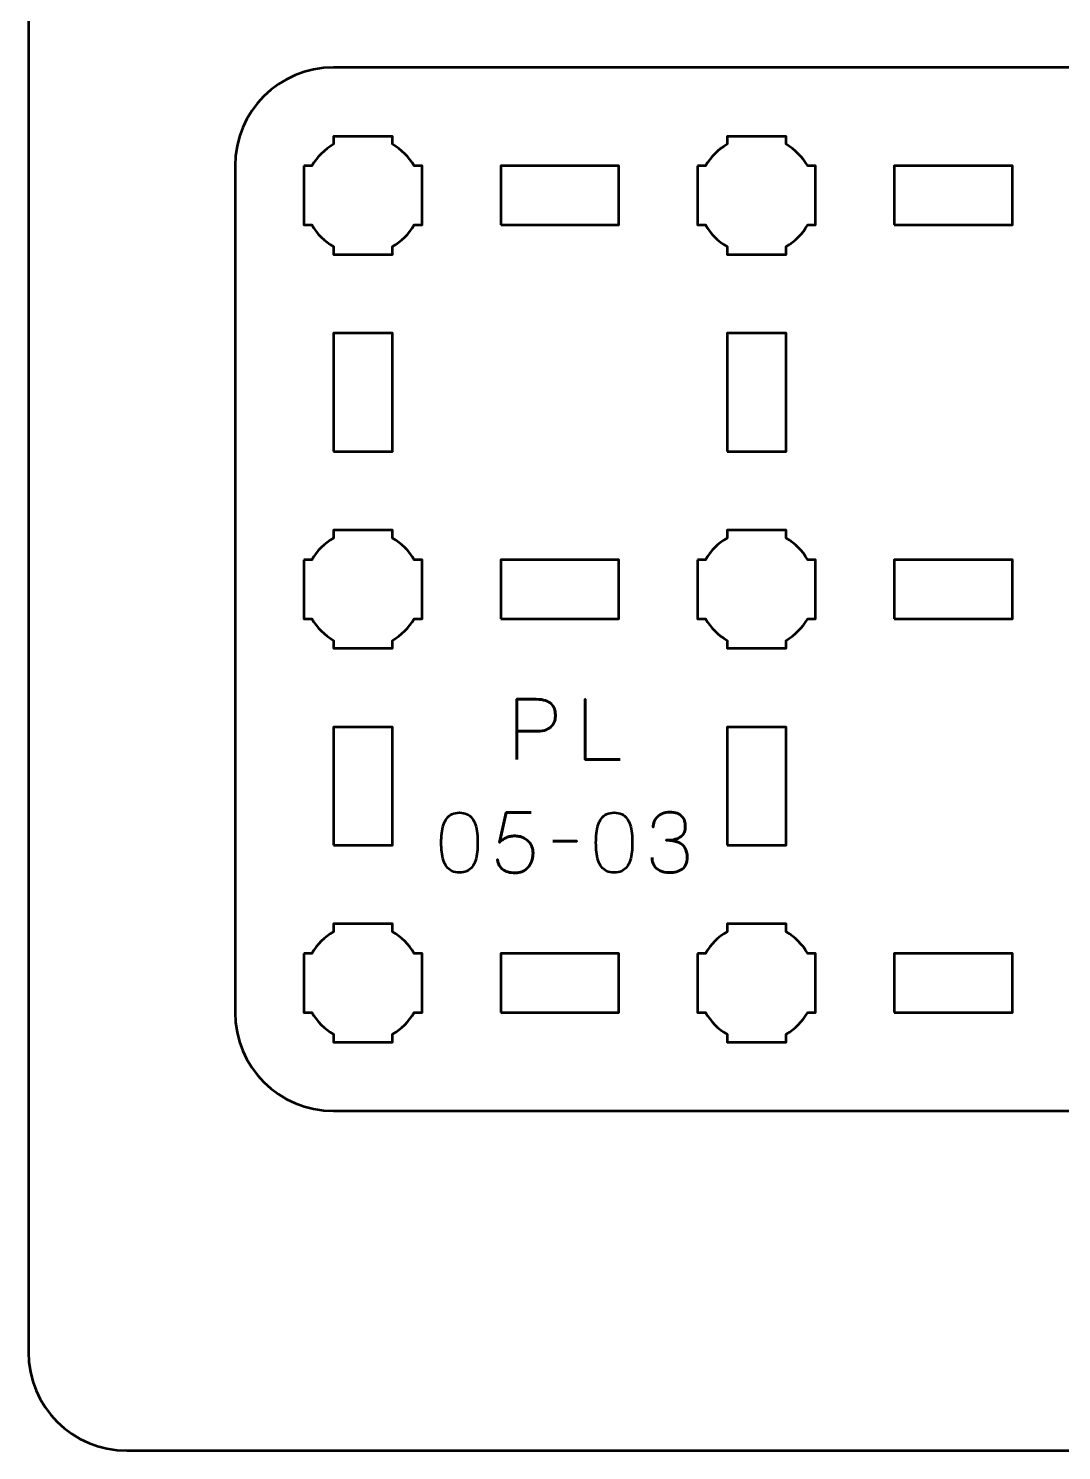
# Model space of a CAD drawing. Header units: centimetres. Extents: x -21 to 0, y -29.7 to 0.
# Drawn here: x -21 to -15.75, y -29.7 to -22.48 of the extents above; entities that cross this region are included whole.
import ezdxf

# ---------------------------------------------------------------- set-up
doc = ezdxf.new("R2010")
doc.units = ezdxf.units.CM
doc.header["$MEASUREMENT"] = 0
doc.layers.add('Layer 1', color=7, linetype='Continuous')

msp = doc.modelspace()

# ---------------------------------------------------------------- linework, layer by layer
at = {"layer": 'Layer 1', "lineweight": 53}
for points in [[(-18.6, -23.475), (-18, -23.475), (-18, -23.175), (-18.6, -23.175), (-18.6, -23.475)], [(-16.6, -23.475), (-16, -23.475), (-16, -23.175), (-16.6, -23.175), (-16.6, -23.475)], [(-19.45, -24.625), (-19.15, -24.625), (-19.15, -24.025), (-19.45, -24.025), (-19.45, -24.625)], [(-17.45, -24.625), (-17.15, -24.625), (-17.15, -24.025), (-17.45, -24.025), (-17.45, -24.625)], [(-18.6, -25.475), (-18, -25.475), (-18, -25.175), (-18.6, -25.175), (-18.6, -25.475)], [(-16.6, -25.475), (-16, -25.475), (-16, -25.175), (-16.6, -25.175), (-16.6, -25.475)], [(-19.45, -26.625), (-19.15, -26.625), (-19.15, -26.025), (-19.45, -26.025), (-19.45, -26.625)], [(-17.45, -26.625), (-17.15, -26.625), (-17.15, -26.025), (-17.45, -26.025), (-17.45, -26.625)], [(-18.6, -27.475), (-18, -27.475), (-18, -27.175), (-18.6, -27.175), (-18.6, -27.475)], [(-16.6, -27.475), (-16, -27.475), (-16, -27.175), (-16.6, -27.175), (-16.6, -27.475)]]:
    msp.add_lwpolyline(points, close=True, dxfattribs=at)
at = {"layer": 'Layer 1', "color": 1, "lineweight": 53}
msp.add_open_spline([(-21.00003, -29.19995), (-21.00003, -29.19995), (-21.00003, -3.49992), (-21.00003, -3.49992), (-21.00003, -3.49992), (-21.00003, -3.41709), (-20.93286, -3.34992), (-20.85003, -3.34992), (-20.85003, -3.34992), (-20.7672, -3.34992), (-20.70003, -3.28275), (-20.70003, -3.19992), (-20.70003, -3.19992), (-20.70003, -3.11709), (-20.7672, -3.04992), (-20.85003, -3.04992), (-20.85003, -3.04992), (-20.93286, -3.04992), (-21.00003, -2.98275), (-21.00003, -2.89992), (-21.00003, -2.89992), (-21.00003, -2.81709), (-20.93286, -2.74992), (-20.85003, -2.74992), (-20.85003, -2.74992), (-20.7672, -2.74992), (-20.70003, -2.68275), (-20.70003, -2.59992), (-20.70003, -2.59992), (-20.70003, -2.51709), (-20.7672, -2.44992), (-20.85003, -2.44992), (-20.85003, -2.44992), (-20.93286, -2.44992), (-21.00003, -2.38275), (-21.00003, -2.29992), (-21.00003, -2.29992), (-21.00003, -2.21709), (-20.93286, -2.14992), (-20.85003, -2.14992), (-20.85003, -2.14992), (-20.7672, -2.14992), (-20.70003, -2.08275), (-20.70003, -1.99992), (-20.70003, -1.99992), (-20.70003, -1.91709), (-20.7672, -1.84992), (-20.85003, -1.84992), (-20.85003, -1.84992), (-20.93286, -1.84992), (-21.00003, -1.78275), (-21.00003, -1.69992), (-21.00003, -1.69992), (-21.00003, -1.61709), (-20.93286, -1.54992), (-20.85003, -1.54992), (-20.85003, -1.54992), (-20.7672, -1.54992), (-20.70003, -1.48275), (-20.70003, -1.39992), (-20.70003, -1.39992), (-20.70003, -1.31709), (-20.7672, -1.24992), (-20.85003, -1.24992), (-20.85003, -1.24992), (-20.93286, -1.24992), (-21.00003, -1.18275), (-21.00003, -1.09992), (-21.00003, -1.09992), (-21.00003, -1.09992), (-21.00003, -0.49992), (-21.00003, -0.49992), (-21.00003, -0.49992), (-21.00003, -0.22295), (-20.77694, 0.00004), (-20.49994, 0.00004), (-20.49994, 0.00004), (-20.49994, 0.00004), (-0.50008, 0.00004), (-0.50008, 0.00004), (-0.50008, 0.00004), (-0.22294, 0.00004), (0.00002, -0.22295), (0.00002, -0.49992), (0.00002, -0.49992), (0.00002, -0.49992), (0.00002, -29.19995), (0.00002, -29.19995), (0.00002, -29.19995), (0.00002, -29.47695), (-0.22294, -29.70004), (-0.50008, -29.70004), (-0.50008, -29.70004), (-0.50008, -29.70004), (-20.49994, -29.70004), (-20.49994, -29.70004), (-20.49994, -29.70004), (-20.77694, -29.70004), (-21.00003, -29.47695), (-21.00003, -29.19995)], degree=3, knots=[0, 0, 0, 0, 0.04, 0.04, 0.04, 0.04, 0.08, 0.08, 0.08, 0.08, 0.12, 0.12, 0.12, 0.12, 0.16, 0.16, 0.16, 0.16, 0.2, 0.2, 0.2, 0.2, 0.24, 0.24, 0.24, 0.24, 0.28, 0.28, 0.28, 0.28, 0.32, 0.32, 0.32, 0.32, 0.36, 0.36, 0.36, 0.36, 0.4, 0.4, 0.4, 0.4, 0.44, 0.44, 0.44, 0.44, 0.48, 0.48, 0.48, 0.48, 0.52, 0.52, 0.52, 0.52, 0.56, 0.56, 0.56, 0.56, 0.6, 0.6, 0.6, 0.6, 0.64, 0.64, 0.64, 0.64, 0.68, 0.68, 0.68, 0.68, 0.72, 0.72, 0.72, 0.72, 0.76, 0.76, 0.76, 0.76, 0.8, 0.8, 0.8, 0.8, 0.84, 0.84, 0.84, 0.84, 0.88, 0.88, 0.88, 0.88, 0.92, 0.92, 0.92, 0.92, 0.96, 0.96, 0.96, 0.96, 1, 1, 1, 1], dxfattribs=at)
at = {"layer": 'Layer 1', "color": 3, "lineweight": 53}
msp.add_open_spline([(-19.95, -27.475), (-19.95, -27.475), (-19.95, -23.175), (-19.95, -23.175), (-19.95, -23.175), (-19.95, -22.89891), (-19.72609, -22.675), (-19.45, -22.675), (-19.45, -22.675), (-19.45, -22.675), (-11.15, -22.675), (-11.15, -22.675), (-11.15, -22.675), (-10.87391, -22.675), (-10.65, -22.89891), (-10.65, -23.175), (-10.65, -23.175), (-10.65, -23.175), (-10.65, -27.475), (-10.65, -27.475), (-10.65, -27.475), (-10.65, -27.75109), (-10.87391, -27.975), (-11.15, -27.975), (-11.15, -27.975), (-11.15, -27.975), (-19.45, -27.975), (-19.45, -27.975), (-19.45, -27.975), (-19.72609, -27.975), (-19.95, -27.75109), (-19.95, -27.475)], degree=3, knots=[0, 0, 0, 0, 0.125, 0.125, 0.125, 0.125, 0.25, 0.25, 0.25, 0.25, 0.375, 0.375, 0.375, 0.375, 0.5, 0.5, 0.5, 0.5, 0.625, 0.625, 0.625, 0.625, 0.75, 0.75, 0.75, 0.75, 0.875, 0.875, 0.875, 0.875, 1, 1, 1, 1], dxfattribs=at)
at = {"layer": 'Layer 1', "lineweight": 53}
for points in [[(-19.6, -23.175), (-19.6, -23.175), (-19.55985, -23.175), (-19.55985, -23.175), (-19.55985, -23.175), (-19.5335, -23.12947), (-19.49553, -23.0915), (-19.45, -23.06515), (-19.45, -23.06515), (-19.45, -23.06515), (-19.45, -23.025), (-19.45, -23.025), (-19.45, -23.025), (-19.45, -23.025), (-19.3, -23.025), (-19.3, -23.025), (-19.3, -23.025), (-19.3, -23.025), (-19.15, -23.025), (-19.15, -23.025), (-19.15, -23.025), (-19.15, -23.025), (-19.15, -23.06515), (-19.15, -23.06515), (-19.15, -23.06515), (-19.10447, -23.0915), (-19.0665, -23.12947), (-19.04015, -23.175), (-19.04015, -23.175), (-19.04015, -23.175), (-19, -23.175), (-19, -23.175), (-19, -23.175), (-19, -23.175), (-19, -23.325), (-19, -23.325), (-19, -23.325), (-19, -23.325), (-19, -23.475), (-19, -23.475), (-19, -23.475), (-19, -23.475), (-19.04015, -23.475), (-19.04015, -23.475), (-19.04015, -23.475), (-19.0665, -23.52053), (-19.10447, -23.5585), (-19.15, -23.58485), (-19.15, -23.58485), (-19.15, -23.58485), (-19.15, -23.625), (-19.15, -23.625), (-19.15, -23.625), (-19.15, -23.625), (-19.3, -23.625), (-19.3, -23.625), (-19.3, -23.625), (-19.3, -23.625), (-19.45, -23.625), (-19.45, -23.625), (-19.45, -23.625), (-19.45, -23.625), (-19.45, -23.58485), (-19.45, -23.58485), (-19.45, -23.58485), (-19.49553, -23.5585), (-19.5335, -23.52053), (-19.55985, -23.475), (-19.55985, -23.475), (-19.55985, -23.475), (-19.6, -23.475), (-19.6, -23.475), (-19.6, -23.475), (-19.6, -23.475), (-19.6, -23.325), (-19.6, -23.325), (-19.6, -23.325), (-19.6, -23.325), (-19.6, -23.175), (-19.6, -23.175)], [(-17.6, -23.175), (-17.6, -23.175), (-17.55985, -23.175), (-17.55985, -23.175), (-17.55985, -23.175), (-17.5335, -23.12947), (-17.49553, -23.0915), (-17.45, -23.06515), (-17.45, -23.06515), (-17.45, -23.06515), (-17.45, -23.025), (-17.45, -23.025), (-17.45, -23.025), (-17.45, -23.025), (-17.3, -23.025), (-17.3, -23.025), (-17.3, -23.025), (-17.3, -23.025), (-17.15, -23.025), (-17.15, -23.025), (-17.15, -23.025), (-17.15, -23.025), (-17.15, -23.06515), (-17.15, -23.06515), (-17.15, -23.06515), (-17.10447, -23.0915), (-17.0665, -23.12947), (-17.04015, -23.175), (-17.04015, -23.175), (-17.04015, -23.175), (-17, -23.175), (-17, -23.175), (-17, -23.175), (-17, -23.175), (-17, -23.325), (-17, -23.325), (-17, -23.325), (-17, -23.325), (-17, -23.475), (-17, -23.475), (-17, -23.475), (-17, -23.475), (-17.04015, -23.475), (-17.04015, -23.475), (-17.04015, -23.475), (-17.0665, -23.52053), (-17.10447, -23.5585), (-17.15, -23.58485), (-17.15, -23.58485), (-17.15, -23.58485), (-17.15, -23.625), (-17.15, -23.625), (-17.15, -23.625), (-17.15, -23.625), (-17.3, -23.625), (-17.3, -23.625), (-17.3, -23.625), (-17.3, -23.625), (-17.45, -23.625), (-17.45, -23.625), (-17.45, -23.625), (-17.45, -23.625), (-17.45, -23.58485), (-17.45, -23.58485), (-17.45, -23.58485), (-17.49553, -23.5585), (-17.5335, -23.52053), (-17.55985, -23.475), (-17.55985, -23.475), (-17.55985, -23.475), (-17.6, -23.475), (-17.6, -23.475), (-17.6, -23.475), (-17.6, -23.475), (-17.6, -23.325), (-17.6, -23.325), (-17.6, -23.325), (-17.6, -23.325), (-17.6, -23.175), (-17.6, -23.175)], [(-19.6, -25.175), (-19.6, -25.175), (-19.55985, -25.175), (-19.55985, -25.175), (-19.55985, -25.175), (-19.5335, -25.12947), (-19.49553, -25.0915), (-19.45, -25.06515), (-19.45, -25.06515), (-19.45, -25.06515), (-19.45, -25.025), (-19.45, -25.025), (-19.45, -25.025), (-19.45, -25.025), (-19.3, -25.025), (-19.3, -25.025), (-19.3, -25.025), (-19.3, -25.025), (-19.15, -25.025), (-19.15, -25.025), (-19.15, -25.025), (-19.15, -25.025), (-19.15, -25.06515), (-19.15, -25.06515), (-19.15, -25.06515), (-19.10447, -25.0915), (-19.0665, -25.12947), (-19.04015, -25.175), (-19.04015, -25.175), (-19.04015, -25.175), (-19, -25.175), (-19, -25.175), (-19, -25.175), (-19, -25.175), (-19, -25.325), (-19, -25.325), (-19, -25.325), (-19, -25.325), (-19, -25.475), (-19, -25.475), (-19, -25.475), (-19, -25.475), (-19.04015, -25.475), (-19.04015, -25.475), (-19.04015, -25.475), (-19.0665, -25.52053), (-19.10447, -25.5585), (-19.15, -25.58485), (-19.15, -25.58485), (-19.15, -25.58485), (-19.15, -25.625), (-19.15, -25.625), (-19.15, -25.625), (-19.15, -25.625), (-19.3, -25.625), (-19.3, -25.625), (-19.3, -25.625), (-19.3, -25.625), (-19.45, -25.625), (-19.45, -25.625), (-19.45, -25.625), (-19.45, -25.625), (-19.45, -25.58485), (-19.45, -25.58485), (-19.45, -25.58485), (-19.49553, -25.5585), (-19.5335, -25.52053), (-19.55985, -25.475), (-19.55985, -25.475), (-19.55985, -25.475), (-19.6, -25.475), (-19.6, -25.475), (-19.6, -25.475), (-19.6, -25.475), (-19.6, -25.325), (-19.6, -25.325), (-19.6, -25.325), (-19.6, -25.325), (-19.6, -25.175), (-19.6, -25.175)], [(-17.6, -25.175), (-17.6, -25.175), (-17.55985, -25.175), (-17.55985, -25.175), (-17.55985, -25.175), (-17.5335, -25.12947), (-17.49553, -25.0915), (-17.45, -25.06515), (-17.45, -25.06515), (-17.45, -25.06515), (-17.45, -25.025), (-17.45, -25.025), (-17.45, -25.025), (-17.45, -25.025), (-17.3, -25.025), (-17.3, -25.025), (-17.3, -25.025), (-17.3, -25.025), (-17.15, -25.025), (-17.15, -25.025), (-17.15, -25.025), (-17.15, -25.025), (-17.15, -25.06515), (-17.15, -25.06515), (-17.15, -25.06515), (-17.10447, -25.0915), (-17.0665, -25.12947), (-17.04015, -25.175), (-17.04015, -25.175), (-17.04015, -25.175), (-17, -25.175), (-17, -25.175), (-17, -25.175), (-17, -25.175), (-17, -25.325), (-17, -25.325), (-17, -25.325), (-17, -25.325), (-17, -25.475), (-17, -25.475), (-17, -25.475), (-17, -25.475), (-17.04015, -25.475), (-17.04015, -25.475), (-17.04015, -25.475), (-17.0665, -25.52053), (-17.10447, -25.5585), (-17.15, -25.58485), (-17.15, -25.58485), (-17.15, -25.58485), (-17.15, -25.625), (-17.15, -25.625), (-17.15, -25.625), (-17.15, -25.625), (-17.3, -25.625), (-17.3, -25.625), (-17.3, -25.625), (-17.3, -25.625), (-17.45, -25.625), (-17.45, -25.625), (-17.45, -25.625), (-17.45, -25.625), (-17.45, -25.58485), (-17.45, -25.58485), (-17.45, -25.58485), (-17.49553, -25.5585), (-17.5335, -25.52053), (-17.55985, -25.475), (-17.55985, -25.475), (-17.55985, -25.475), (-17.6, -25.475), (-17.6, -25.475), (-17.6, -25.475), (-17.6, -25.475), (-17.6, -25.325), (-17.6, -25.325), (-17.6, -25.325), (-17.6, -25.325), (-17.6, -25.175), (-17.6, -25.175)], [(-19.6, -27.175), (-19.6, -27.175), (-19.55985, -27.175), (-19.55985, -27.175), (-19.55985, -27.175), (-19.5335, -27.12947), (-19.49553, -27.0915), (-19.45, -27.06515), (-19.45, -27.06515), (-19.45, -27.06515), (-19.45, -27.025), (-19.45, -27.025), (-19.45, -27.025), (-19.45, -27.025), (-19.3, -27.025), (-19.3, -27.025), (-19.3, -27.025), (-19.3, -27.025), (-19.15, -27.025), (-19.15, -27.025), (-19.15, -27.025), (-19.15, -27.025), (-19.15, -27.06515), (-19.15, -27.06515), (-19.15, -27.06515), (-19.10447, -27.0915), (-19.0665, -27.12947), (-19.04015, -27.175), (-19.04015, -27.175), (-19.04015, -27.175), (-19, -27.175), (-19, -27.175), (-19, -27.175), (-19, -27.175), (-19, -27.325), (-19, -27.325), (-19, -27.325), (-19, -27.325), (-19, -27.475), (-19, -27.475), (-19, -27.475), (-19, -27.475), (-19.04015, -27.475), (-19.04015, -27.475), (-19.04015, -27.475), (-19.0665, -27.52053), (-19.10447, -27.5585), (-19.15, -27.58485), (-19.15, -27.58485), (-19.15, -27.58485), (-19.15, -27.625), (-19.15, -27.625), (-19.15, -27.625), (-19.15, -27.625), (-19.3, -27.625), (-19.3, -27.625), (-19.3, -27.625), (-19.3, -27.625), (-19.45, -27.625), (-19.45, -27.625), (-19.45, -27.625), (-19.45, -27.625), (-19.45, -27.58485), (-19.45, -27.58485), (-19.45, -27.58485), (-19.49553, -27.5585), (-19.5335, -27.52053), (-19.55985, -27.475), (-19.55985, -27.475), (-19.55985, -27.475), (-19.6, -27.475), (-19.6, -27.475), (-19.6, -27.475), (-19.6, -27.475), (-19.6, -27.325), (-19.6, -27.325), (-19.6, -27.325), (-19.6, -27.325), (-19.6, -27.175), (-19.6, -27.175)], [(-17.6, -27.175), (-17.6, -27.175), (-17.55985, -27.175), (-17.55985, -27.175), (-17.55985, -27.175), (-17.5335, -27.12947), (-17.49553, -27.0915), (-17.45, -27.06515), (-17.45, -27.06515), (-17.45, -27.06515), (-17.45, -27.025), (-17.45, -27.025), (-17.45, -27.025), (-17.45, -27.025), (-17.3, -27.025), (-17.3, -27.025), (-17.3, -27.025), (-17.3, -27.025), (-17.15, -27.025), (-17.15, -27.025), (-17.15, -27.025), (-17.15, -27.025), (-17.15, -27.06515), (-17.15, -27.06515), (-17.15, -27.06515), (-17.10447, -27.0915), (-17.0665, -27.12947), (-17.04015, -27.175), (-17.04015, -27.175), (-17.04015, -27.175), (-17, -27.175), (-17, -27.175), (-17, -27.175), (-17, -27.175), (-17, -27.325), (-17, -27.325), (-17, -27.325), (-17, -27.325), (-17, -27.475), (-17, -27.475), (-17, -27.475), (-17, -27.475), (-17.04015, -27.475), (-17.04015, -27.475), (-17.04015, -27.475), (-17.0665, -27.52053), (-17.10447, -27.5585), (-17.15, -27.58485), (-17.15, -27.58485), (-17.15, -27.58485), (-17.15, -27.625), (-17.15, -27.625), (-17.15, -27.625), (-17.15, -27.625), (-17.3, -27.625), (-17.3, -27.625), (-17.3, -27.625), (-17.3, -27.625), (-17.45, -27.625), (-17.45, -27.625), (-17.45, -27.625), (-17.45, -27.625), (-17.45, -27.58485), (-17.45, -27.58485), (-17.45, -27.58485), (-17.49553, -27.5585), (-17.5335, -27.52053), (-17.55985, -27.475), (-17.55985, -27.475), (-17.55985, -27.475), (-17.6, -27.475), (-17.6, -27.475), (-17.6, -27.475), (-17.6, -27.475), (-17.6, -27.325), (-17.6, -27.325), (-17.6, -27.325), (-17.6, -27.325), (-17.6, -27.175), (-17.6, -27.175)]]:
    msp.add_open_spline(points, degree=3, knots=[0, 0, 0, 0, 0.05, 0.05, 0.05, 0.05, 0.1, 0.1, 0.1, 0.1, 0.15, 0.15, 0.15, 0.15, 0.2, 0.2, 0.2, 0.2, 0.25, 0.25, 0.25, 0.25, 0.3, 0.3, 0.3, 0.3, 0.35, 0.35, 0.35, 0.35, 0.4, 0.4, 0.4, 0.4, 0.45, 0.45, 0.45, 0.45, 0.5, 0.5, 0.5, 0.5, 0.55, 0.55, 0.55, 0.55, 0.6, 0.6, 0.6, 0.6, 0.65, 0.65, 0.65, 0.65, 0.7, 0.7, 0.7, 0.7, 0.75, 0.75, 0.75, 0.75, 0.8, 0.8, 0.8, 0.8, 0.85, 0.85, 0.85, 0.85, 0.9, 0.9, 0.9, 0.9, 0.95, 0.95, 0.95, 0.95, 1, 1, 1, 1], dxfattribs=at)
at = {"layer": 'Layer 1', "color": 5, "lineweight": 53}
for points, knots in [([(-18.51762, -26.18932), (-18.51762, -26.18932), (-18.51762, -25.8841), (-18.51762, -25.8841), (-18.51762, -25.8841), (-18.51762, -25.8841), (-18.42025, -25.8841), (-18.42025, -25.8841), (-18.42025, -25.8841), (-18.40078, -25.88417), (-18.38477, -25.88636), (-18.37214, -25.89059), (-18.37214, -25.89059), (-18.35958, -25.89475), (-18.3497, -25.90054), (-18.34257, -25.90788), (-18.34257, -25.90788), (-18.33545, -25.91514), (-18.33037, -25.92347), (-18.32726, -25.93285), (-18.32726, -25.93285), (-18.32423, -25.94224), (-18.32247, -25.95204), (-18.32204, -25.96242), (-18.32204, -25.96242), (-18.32155, -25.97279), (-18.32275, -25.98295), (-18.32557, -25.99282), (-18.32557, -25.99282), (-18.32846, -26.0027), (-18.33333, -26.01166), (-18.34032, -26.01971), (-18.34032, -26.01971), (-18.34723, -26.02775), (-18.35661, -26.03417), (-18.3684, -26.0389), (-18.3684, -26.0389), (-18.38018, -26.04369), (-18.39478, -26.04609), (-18.41221, -26.04623), (-18.41221, -26.04623), (-18.41221, -26.04623), (-18.51762, -26.04623), (-18.51762, -26.04623), (-18.51762, -26.04623), (-18.51762, -26.04623), (-18.41221, -26.04623), (-18.41221, -26.04623), (-18.41221, -26.04623), (-18.39514, -26.04609), (-18.38067, -26.04369), (-18.36896, -26.0389), (-18.36896, -26.0389), (-18.35718, -26.03417), (-18.34779, -26.02775), (-18.34074, -26.01971), (-18.34074, -26.01971), (-18.33375, -26.01166), (-18.32874, -26.0027), (-18.32578, -25.99282), (-18.32578, -25.99282), (-18.32282, -25.98295), (-18.32155, -25.97279), (-18.32204, -25.96242), (-18.32204, -25.96242), (-18.32247, -25.95204), (-18.32423, -25.94224), (-18.3274, -25.93285), (-18.3274, -25.93285), (-18.33051, -25.92347), (-18.33573, -25.91514), (-18.34286, -25.90788), (-18.34286, -25.90788), (-18.35005, -25.90054), (-18.35993, -25.89475), (-18.37249, -25.89059), (-18.37249, -25.89059), (-18.38512, -25.88636), (-18.40099, -25.88417), (-18.42025, -25.8841), (-18.42025, -25.8841), (-18.42025, -25.8841), (-18.51762, -25.8841), (-18.51762, -25.8841), (-18.51762, -25.8841), (-18.51762, -25.8841), (-18.51762, -26.18932), (-18.51762, -26.18932)], [0, 0, 0, 0, 0.0454545, 0.0454545, 0.0454545, 0.0454545, 0.0909091, 0.0909091, 0.0909091, 0.0909091, 0.1363636, 0.1363636, 0.1363636, 0.1363636, 0.1818182, 0.1818182, 0.1818182, 0.1818182, 0.2272727, 0.2272727, 0.2272727, 0.2272727, 0.2727273, 0.2727273, 0.2727273, 0.2727273, 0.3181818, 0.3181818, 0.3181818, 0.3181818, 0.3636364, 0.3636364, 0.3636364, 0.3636364, 0.4090909, 0.4090909, 0.4090909, 0.4090909, 0.4545455, 0.4545455, 0.4545455, 0.4545455, 0.5, 0.5, 0.5, 0.5, 0.5454545, 0.5454545, 0.5454545, 0.5454545, 0.5909091, 0.5909091, 0.5909091, 0.5909091, 0.6363636, 0.6363636, 0.6363636, 0.6363636, 0.6818182, 0.6818182, 0.6818182, 0.6818182, 0.7272727, 0.7272727, 0.7272727, 0.7272727, 0.7727273, 0.7727273, 0.7727273, 0.7727273, 0.8181818, 0.8181818, 0.8181818, 0.8181818, 0.8636364, 0.8636364, 0.8636364, 0.8636364, 0.9090909, 0.9090909, 0.9090909, 0.9090909, 0.9545455, 0.9545455, 0.9545455, 0.9545455, 1, 1, 1, 1]), ([(-17.99312, -26.18932), (-17.99312, -26.18932), (-18.17134, -26.18932), (-18.17134, -26.18932), (-18.17134, -26.18932), (-18.17134, -26.18932), (-18.17134, -25.8841), (-18.17134, -25.8841), (-18.17134, -25.8841), (-18.17134, -25.8841), (-18.17134, -26.18932), (-18.17134, -26.18932), (-18.17134, -26.18932), (-18.17134, -26.18932), (-17.99312, -26.18932), (-17.99312, -26.18932)], [0, 0, 0, 0, 0.25, 0.25, 0.25, 0.25, 0.5, 0.5, 0.5, 0.5, 0.75, 0.75, 0.75, 0.75, 1, 1, 1, 1]), ([(-18.80972, -26.76463), (-18.79491, -26.76456), (-18.78214, -26.76195), (-18.77148, -26.75687), (-18.77148, -26.75687), (-18.7609, -26.75179), (-18.75208, -26.74452), (-18.74503, -26.73528), (-18.74503, -26.73528), (-18.73804, -26.72597), (-18.73254, -26.71496), (-18.72845, -26.70226), (-18.72845, -26.70226), (-18.72442, -26.68956), (-18.72153, -26.67566), (-18.71991, -26.66042), (-18.71991, -26.66042), (-18.71821, -26.64518), (-18.71737, -26.62916), (-18.71744, -26.61223), (-18.71744, -26.61223), (-18.71737, -26.59537), (-18.71821, -26.57935), (-18.71991, -26.56418), (-18.71991, -26.56418), (-18.72153, -26.54901), (-18.72442, -26.53504), (-18.72845, -26.52234), (-18.72845, -26.52234), (-18.73254, -26.50971), (-18.73804, -26.49871), (-18.74503, -26.48932), (-18.74503, -26.48932), (-18.75208, -26.48001), (-18.7609, -26.47274), (-18.77148, -26.46766), (-18.77148, -26.46766), (-18.78214, -26.46251), (-18.79491, -26.4599), (-18.80972, -26.45983), (-18.80972, -26.45983), (-18.82454, -26.4599), (-18.83731, -26.46251), (-18.84797, -26.46766), (-18.84797, -26.46766), (-18.85855, -26.47274), (-18.86737, -26.48001), (-18.87442, -26.48932), (-18.87442, -26.48932), (-18.88141, -26.49871), (-18.88691, -26.50971), (-18.891, -26.52234), (-18.891, -26.52234), (-18.89503, -26.53504), (-18.89792, -26.54901), (-18.89954, -26.56418), (-18.89954, -26.56418), (-18.90123, -26.57935), (-18.90208, -26.59537), (-18.90201, -26.61223), (-18.90201, -26.61223), (-18.90208, -26.62916), (-18.90123, -26.64518), (-18.89954, -26.66042), (-18.89954, -26.66042), (-18.89792, -26.67566), (-18.89503, -26.68956), (-18.891, -26.70226), (-18.891, -26.70226), (-18.88691, -26.71496), (-18.88141, -26.72597), (-18.87442, -26.73528), (-18.87442, -26.73528), (-18.86737, -26.74452), (-18.85855, -26.75179), (-18.84797, -26.75687), (-18.84797, -26.75687), (-18.83731, -26.76195), (-18.82454, -26.76456), (-18.80972, -26.76463)], [0, 0, 0, 0, 0.05, 0.05, 0.05, 0.05, 0.1, 0.1, 0.1, 0.1, 0.15, 0.15, 0.15, 0.15, 0.2, 0.2, 0.2, 0.2, 0.25, 0.25, 0.25, 0.25, 0.3, 0.3, 0.3, 0.3, 0.35, 0.35, 0.35, 0.35, 0.4, 0.4, 0.4, 0.4, 0.45, 0.45, 0.45, 0.45, 0.5, 0.5, 0.5, 0.5, 0.55, 0.55, 0.55, 0.55, 0.6, 0.6, 0.6, 0.6, 0.65, 0.65, 0.65, 0.65, 0.7, 0.7, 0.7, 0.7, 0.75, 0.75, 0.75, 0.75, 0.8, 0.8, 0.8, 0.8, 0.85, 0.85, 0.85, 0.85, 0.9, 0.9, 0.9, 0.9, 0.95, 0.95, 0.95, 0.95, 1, 1, 1, 1]), ([(-18.80972, -26.76463), (-18.79491, -26.76456), (-18.78214, -26.76195), (-18.77148, -26.75687), (-18.77148, -26.75687), (-18.7609, -26.75179), (-18.75208, -26.74452), (-18.74503, -26.73528), (-18.74503, -26.73528), (-18.73804, -26.72597), (-18.73254, -26.71496), (-18.72845, -26.70226), (-18.72845, -26.70226), (-18.72442, -26.68956), (-18.72153, -26.67566), (-18.71991, -26.66042), (-18.71991, -26.66042), (-18.71821, -26.64518), (-18.71737, -26.62916), (-18.71744, -26.61223), (-18.71744, -26.61223), (-18.71737, -26.59537), (-18.71821, -26.57935), (-18.71991, -26.56418), (-18.71991, -26.56418), (-18.72153, -26.54901), (-18.72442, -26.53504), (-18.72845, -26.52234), (-18.72845, -26.52234), (-18.73254, -26.50971), (-18.73804, -26.49871), (-18.74503, -26.48932), (-18.74503, -26.48932), (-18.75208, -26.48001), (-18.7609, -26.47274), (-18.77148, -26.46766), (-18.77148, -26.46766), (-18.78214, -26.46251), (-18.79491, -26.4599), (-18.80972, -26.45983), (-18.80972, -26.45983), (-18.82454, -26.4599), (-18.83731, -26.46251), (-18.84797, -26.46766), (-18.84797, -26.46766), (-18.85855, -26.47274), (-18.86737, -26.48001), (-18.87442, -26.48932), (-18.87442, -26.48932), (-18.88141, -26.49871), (-18.88691, -26.50971), (-18.891, -26.52234), (-18.891, -26.52234), (-18.89503, -26.53504), (-18.89792, -26.54901), (-18.89954, -26.56418), (-18.89954, -26.56418), (-18.90123, -26.57935), (-18.90208, -26.59537), (-18.90201, -26.61223), (-18.90201, -26.61223), (-18.90208, -26.62916), (-18.90123, -26.64518), (-18.89954, -26.66042), (-18.89954, -26.66042), (-18.89792, -26.67566), (-18.89503, -26.68956), (-18.891, -26.70226), (-18.891, -26.70226), (-18.88691, -26.71496), (-18.88141, -26.72597), (-18.87442, -26.73528), (-18.87442, -26.73528), (-18.86737, -26.74452), (-18.85855, -26.75179), (-18.84797, -26.75687), (-18.84797, -26.75687), (-18.83731, -26.76195), (-18.82454, -26.76456), (-18.80972, -26.76463)], [0, 0, 0, 0, 0.05, 0.05, 0.05, 0.05, 0.1, 0.1, 0.1, 0.1, 0.15, 0.15, 0.15, 0.15, 0.2, 0.2, 0.2, 0.2, 0.25, 0.25, 0.25, 0.25, 0.3, 0.3, 0.3, 0.3, 0.35, 0.35, 0.35, 0.35, 0.4, 0.4, 0.4, 0.4, 0.45, 0.45, 0.45, 0.45, 0.5, 0.5, 0.5, 0.5, 0.55, 0.55, 0.55, 0.55, 0.6, 0.6, 0.6, 0.6, 0.65, 0.65, 0.65, 0.65, 0.7, 0.7, 0.7, 0.7, 0.75, 0.75, 0.75, 0.75, 0.8, 0.8, 0.8, 0.8, 0.85, 0.85, 0.85, 0.85, 0.9, 0.9, 0.9, 0.9, 0.95, 0.95, 0.95, 0.95, 1, 1, 1, 1]), ([(-18.44566, -26.45941), (-18.44566, -26.45941), (-18.57266, -26.45941), (-18.57266, -26.45941), (-18.57266, -26.45941), (-18.57266, -26.45941), (-18.60653, -26.61096), (-18.60653, -26.61096), (-18.60653, -26.61096), (-18.6006, -26.60588), (-18.59496, -26.6013), (-18.58952, -26.59727), (-18.58952, -26.59727), (-18.58416, -26.59325), (-18.57852, -26.58987), (-18.57252, -26.58704), (-18.57252, -26.58704), (-18.56659, -26.58422), (-18.55982, -26.5821), (-18.5522, -26.58062), (-18.5522, -26.58062), (-18.54465, -26.57914), (-18.53562, -26.57836), (-18.52525, -26.57836), (-18.52525, -26.57836), (-18.51678, -26.57836), (-18.50831, -26.57949), (-18.49985, -26.58182), (-18.49985, -26.58182), (-18.49138, -26.58408), (-18.48334, -26.58754), (-18.47572, -26.59212), (-18.47572, -26.59212), (-18.46803, -26.59678), (-18.46125, -26.60257), (-18.45533, -26.60955), (-18.45533, -26.60955), (-18.44933, -26.61654), (-18.4446, -26.62472), (-18.44122, -26.6341), (-18.44122, -26.6341), (-18.43776, -26.64349), (-18.436, -26.65414), (-18.43593, -26.66599), (-18.43593, -26.66599), (-18.43585, -26.67037), (-18.43635, -26.67587), (-18.43734, -26.68236), (-18.43734, -26.68236), (-18.43825, -26.68885), (-18.43995, -26.69591), (-18.44235, -26.70339), (-18.44235, -26.70339), (-18.44474, -26.71087), (-18.44813, -26.71828), (-18.45243, -26.72561), (-18.45243, -26.72561), (-18.45674, -26.73295), (-18.46224, -26.73965), (-18.46887, -26.74572), (-18.46887, -26.74572), (-18.47551, -26.75179), (-18.48355, -26.75666), (-18.49293, -26.76033), (-18.49293, -26.76033), (-18.50239, -26.76392), (-18.51347, -26.76583), (-18.52609, -26.7659), (-18.52609, -26.7659), (-18.54119, -26.76583), (-18.55389, -26.76421), (-18.56419, -26.76117), (-18.56419, -26.76117), (-18.5745, -26.75807), (-18.58289, -26.75405), (-18.58938, -26.74897), (-18.58938, -26.74897), (-18.59594, -26.74389), (-18.60102, -26.73831), (-18.60469, -26.73225), (-18.60469, -26.73225), (-18.60836, -26.72618), (-18.61111, -26.72011), (-18.61295, -26.71404), (-18.61295, -26.71404), (-18.61478, -26.70797), (-18.61619, -26.7024), (-18.61711, -26.69732), (-18.61711, -26.69732), (-18.61619, -26.7024), (-18.61478, -26.70797), (-18.61295, -26.71404), (-18.61295, -26.71404), (-18.61111, -26.72011), (-18.60836, -26.72618), (-18.60469, -26.73225), (-18.60469, -26.73225), (-18.60102, -26.73831), (-18.59594, -26.74389), (-18.58938, -26.74897), (-18.58938, -26.74897), (-18.58289, -26.75405), (-18.5745, -26.75807), (-18.56419, -26.76117), (-18.56419, -26.76117), (-18.55389, -26.76421), (-18.54119, -26.76583), (-18.52609, -26.7659), (-18.52609, -26.7659), (-18.51347, -26.76583), (-18.50239, -26.76392), (-18.49293, -26.76033), (-18.49293, -26.76033), (-18.48355, -26.75666), (-18.47551, -26.75179), (-18.46887, -26.74572), (-18.46887, -26.74572), (-18.46224, -26.73965), (-18.45674, -26.73295), (-18.45243, -26.72561), (-18.45243, -26.72561), (-18.44813, -26.71828), (-18.44474, -26.71087), (-18.44235, -26.70339), (-18.44235, -26.70339), (-18.43995, -26.69591), (-18.43825, -26.68885), (-18.43734, -26.68236), (-18.43734, -26.68236), (-18.43635, -26.67587), (-18.43585, -26.67037), (-18.43593, -26.66599), (-18.43593, -26.66599), (-18.436, -26.65414), (-18.43776, -26.64349), (-18.44122, -26.6341), (-18.44122, -26.6341), (-18.4446, -26.62472), (-18.44933, -26.61654), (-18.45533, -26.60955), (-18.45533, -26.60955), (-18.46125, -26.60257), (-18.46803, -26.59678), (-18.47572, -26.59212), (-18.47572, -26.59212), (-18.48334, -26.58754), (-18.49138, -26.58408), (-18.49985, -26.58182), (-18.49985, -26.58182), (-18.50831, -26.57949), (-18.51678, -26.57836), (-18.52525, -26.57836), (-18.52525, -26.57836), (-18.53562, -26.57836), (-18.54465, -26.57914), (-18.5522, -26.58062), (-18.5522, -26.58062), (-18.55982, -26.5821), (-18.56659, -26.58422), (-18.57252, -26.58704), (-18.57252, -26.58704), (-18.57852, -26.58987), (-18.58416, -26.59325), (-18.58952, -26.59727), (-18.58952, -26.59727), (-18.59496, -26.6013), (-18.6006, -26.60588), (-18.60653, -26.61096), (-18.60653, -26.61096), (-18.60653, -26.61096), (-18.57266, -26.45941), (-18.57266, -26.45941), (-18.57266, -26.45941), (-18.57266, -26.45941), (-18.44566, -26.45941), (-18.44566, -26.45941)], [0, 0, 0, 0, 0.0227273, 0.0227273, 0.0227273, 0.0227273, 0.0454545, 0.0454545, 0.0454545, 0.0454545, 0.0681818, 0.0681818, 0.0681818, 0.0681818, 0.0909091, 0.0909091, 0.0909091, 0.0909091, 0.1136364, 0.1136364, 0.1136364, 0.1136364, 0.1363636, 0.1363636, 0.1363636, 0.1363636, 0.1590909, 0.1590909, 0.1590909, 0.1590909, 0.1818182, 0.1818182, 0.1818182, 0.1818182, 0.2045455, 0.2045455, 0.2045455, 0.2045455, 0.2272727, 0.2272727, 0.2272727, 0.2272727, 0.25, 0.25, 0.25, 0.25, 0.2727273, 0.2727273, 0.2727273, 0.2727273, 0.2954545, 0.2954545, 0.2954545, 0.2954545, 0.3181818, 0.3181818, 0.3181818, 0.3181818, 0.3409091, 0.3409091, 0.3409091, 0.3409091, 0.3636364, 0.3636364, 0.3636364, 0.3636364, 0.3863636, 0.3863636, 0.3863636, 0.3863636, 0.4090909, 0.4090909, 0.4090909, 0.4090909, 0.4318182, 0.4318182, 0.4318182, 0.4318182, 0.4545455, 0.4545455, 0.4545455, 0.4545455, 0.4772727, 0.4772727, 0.4772727, 0.4772727, 0.5, 0.5, 0.5, 0.5, 0.5227273, 0.5227273, 0.5227273, 0.5227273, 0.5454545, 0.5454545, 0.5454545, 0.5454545, 0.5681818, 0.5681818, 0.5681818, 0.5681818, 0.5909091, 0.5909091, 0.5909091, 0.5909091, 0.6136364, 0.6136364, 0.6136364, 0.6136364, 0.6363636, 0.6363636, 0.6363636, 0.6363636, 0.6590909, 0.6590909, 0.6590909, 0.6590909, 0.6818182, 0.6818182, 0.6818182, 0.6818182, 0.7045455, 0.7045455, 0.7045455, 0.7045455, 0.7272727, 0.7272727, 0.7272727, 0.7272727, 0.75, 0.75, 0.75, 0.75, 0.7727273, 0.7727273, 0.7727273, 0.7727273, 0.7954545, 0.7954545, 0.7954545, 0.7954545, 0.8181818, 0.8181818, 0.8181818, 0.8181818, 0.8409091, 0.8409091, 0.8409091, 0.8409091, 0.8636364, 0.8636364, 0.8636364, 0.8636364, 0.8863636, 0.8863636, 0.8863636, 0.8863636, 0.9090909, 0.9090909, 0.9090909, 0.9090909, 0.9318182, 0.9318182, 0.9318182, 0.9318182, 0.9545455, 0.9545455, 0.9545455, 0.9545455, 0.9772727, 0.9772727, 0.9772727, 0.9772727, 1, 1, 1, 1]), ([(-18.0236, -26.76463), (-18.00879, -26.76456), (-17.99602, -26.76195), (-17.98536, -26.75687), (-17.98536, -26.75687), (-17.97478, -26.75179), (-17.96596, -26.74452), (-17.95891, -26.73528), (-17.95891, -26.73528), (-17.95192, -26.72597), (-17.94642, -26.71496), (-17.94233, -26.70226), (-17.94233, -26.70226), (-17.9383, -26.68956), (-17.93541, -26.67566), (-17.93379, -26.66042), (-17.93379, -26.66042), (-17.93209, -26.64518), (-17.93125, -26.62916), (-17.93132, -26.61223), (-17.93132, -26.61223), (-17.93125, -26.59537), (-17.93209, -26.57935), (-17.93379, -26.56418), (-17.93379, -26.56418), (-17.93541, -26.54901), (-17.9383, -26.53504), (-17.94233, -26.52234), (-17.94233, -26.52234), (-17.94642, -26.50971), (-17.95192, -26.49871), (-17.95891, -26.48932), (-17.95891, -26.48932), (-17.96596, -26.48001), (-17.97478, -26.47274), (-17.98536, -26.46766), (-17.98536, -26.46766), (-17.99602, -26.46251), (-18.00879, -26.4599), (-18.0236, -26.45983), (-18.0236, -26.45983), (-18.03842, -26.4599), (-18.05119, -26.46251), (-18.06185, -26.46766), (-18.06185, -26.46766), (-18.07243, -26.47274), (-18.08125, -26.48001), (-18.0883, -26.48932), (-18.0883, -26.48932), (-18.09529, -26.49871), (-18.10079, -26.50971), (-18.10488, -26.52234), (-18.10488, -26.52234), (-18.10891, -26.53504), (-18.1118, -26.54901), (-18.11342, -26.56418), (-18.11342, -26.56418), (-18.11511, -26.57935), (-18.11596, -26.59537), (-18.11589, -26.61223), (-18.11589, -26.61223), (-18.11596, -26.62916), (-18.11511, -26.64518), (-18.11342, -26.66042), (-18.11342, -26.66042), (-18.1118, -26.67566), (-18.10891, -26.68956), (-18.10488, -26.70226), (-18.10488, -26.70226), (-18.10079, -26.71496), (-18.09529, -26.72597), (-18.0883, -26.73528), (-18.0883, -26.73528), (-18.08125, -26.74452), (-18.07243, -26.75179), (-18.06185, -26.75687), (-18.06185, -26.75687), (-18.05119, -26.76195), (-18.03842, -26.76456), (-18.0236, -26.76463)], [0, 0, 0, 0, 0.05, 0.05, 0.05, 0.05, 0.1, 0.1, 0.1, 0.1, 0.15, 0.15, 0.15, 0.15, 0.2, 0.2, 0.2, 0.2, 0.25, 0.25, 0.25, 0.25, 0.3, 0.3, 0.3, 0.3, 0.35, 0.35, 0.35, 0.35, 0.4, 0.4, 0.4, 0.4, 0.45, 0.45, 0.45, 0.45, 0.5, 0.5, 0.5, 0.5, 0.55, 0.55, 0.55, 0.55, 0.6, 0.6, 0.6, 0.6, 0.65, 0.65, 0.65, 0.65, 0.7, 0.7, 0.7, 0.7, 0.75, 0.75, 0.75, 0.75, 0.8, 0.8, 0.8, 0.8, 0.85, 0.85, 0.85, 0.85, 0.9, 0.9, 0.9, 0.9, 0.95, 0.95, 0.95, 0.95, 1, 1, 1, 1]), ([(-18.0236, -26.76463), (-18.00879, -26.76456), (-17.99602, -26.76195), (-17.98536, -26.75687), (-17.98536, -26.75687), (-17.97478, -26.75179), (-17.96596, -26.74452), (-17.95891, -26.73528), (-17.95891, -26.73528), (-17.95192, -26.72597), (-17.94642, -26.71496), (-17.94233, -26.70226), (-17.94233, -26.70226), (-17.9383, -26.68956), (-17.93541, -26.67566), (-17.93379, -26.66042), (-17.93379, -26.66042), (-17.93209, -26.64518), (-17.93125, -26.62916), (-17.93132, -26.61223), (-17.93132, -26.61223), (-17.93125, -26.59537), (-17.93209, -26.57935), (-17.93379, -26.56418), (-17.93379, -26.56418), (-17.93541, -26.54901), (-17.9383, -26.53504), (-17.94233, -26.52234), (-17.94233, -26.52234), (-17.94642, -26.50971), (-17.95192, -26.49871), (-17.95891, -26.48932), (-17.95891, -26.48932), (-17.96596, -26.48001), (-17.97478, -26.47274), (-17.98536, -26.46766), (-17.98536, -26.46766), (-17.99602, -26.46251), (-18.00879, -26.4599), (-18.0236, -26.45983), (-18.0236, -26.45983), (-18.03842, -26.4599), (-18.05119, -26.46251), (-18.06185, -26.46766), (-18.06185, -26.46766), (-18.07243, -26.47274), (-18.08125, -26.48001), (-18.0883, -26.48932), (-18.0883, -26.48932), (-18.09529, -26.49871), (-18.10079, -26.50971), (-18.10488, -26.52234), (-18.10488, -26.52234), (-18.10891, -26.53504), (-18.1118, -26.54901), (-18.11342, -26.56418), (-18.11342, -26.56418), (-18.11511, -26.57935), (-18.11596, -26.59537), (-18.11589, -26.61223), (-18.11589, -26.61223), (-18.11596, -26.62916), (-18.11511, -26.64518), (-18.11342, -26.66042), (-18.11342, -26.66042), (-18.1118, -26.67566), (-18.10891, -26.68956), (-18.10488, -26.70226), (-18.10488, -26.70226), (-18.10079, -26.71496), (-18.09529, -26.72597), (-18.0883, -26.73528), (-18.0883, -26.73528), (-18.08125, -26.74452), (-18.07243, -26.75179), (-18.06185, -26.75687), (-18.06185, -26.75687), (-18.05119, -26.76195), (-18.03842, -26.76456), (-18.0236, -26.76463)], [0, 0, 0, 0, 0.05, 0.05, 0.05, 0.05, 0.1, 0.1, 0.1, 0.1, 0.15, 0.15, 0.15, 0.15, 0.2, 0.2, 0.2, 0.2, 0.25, 0.25, 0.25, 0.25, 0.3, 0.3, 0.3, 0.3, 0.35, 0.35, 0.35, 0.35, 0.4, 0.4, 0.4, 0.4, 0.45, 0.45, 0.45, 0.45, 0.5, 0.5, 0.5, 0.5, 0.55, 0.55, 0.55, 0.55, 0.6, 0.6, 0.6, 0.6, 0.65, 0.65, 0.65, 0.65, 0.7, 0.7, 0.7, 0.7, 0.75, 0.75, 0.75, 0.75, 0.8, 0.8, 0.8, 0.8, 0.85, 0.85, 0.85, 0.85, 0.9, 0.9, 0.9, 0.9, 0.95, 0.95, 0.95, 0.95, 1, 1, 1, 1]), ([(-17.83099, -26.68801), (-17.83092, -26.70325), (-17.82739, -26.71651), (-17.82041, -26.72801), (-17.82041, -26.72801), (-17.81342, -26.73944), (-17.80347, -26.7484), (-17.79049, -26.75482), (-17.79049, -26.75482), (-17.77751, -26.76124), (-17.76192, -26.76449), (-17.74378, -26.76463), (-17.74378, -26.76463), (-17.73017, -26.76463), (-17.71782, -26.76322), (-17.7066, -26.76026), (-17.7066, -26.76026), (-17.69545, -26.75729), (-17.68586, -26.75271), (-17.67774, -26.74643), (-17.67774, -26.74643), (-17.66963, -26.74015), (-17.66342, -26.73203), (-17.65898, -26.72216), (-17.65898, -26.72216), (-17.6546, -26.71221), (-17.65242, -26.70028), (-17.65235, -26.68631), (-17.65235, -26.68631), (-17.65227, -26.66769), (-17.65608, -26.65195), (-17.66363, -26.63918), (-17.66363, -26.63918), (-17.67118, -26.62641), (-17.6829, -26.61682), (-17.69863, -26.61026), (-17.69863, -26.61026), (-17.71436, -26.60369), (-17.73454, -26.60038), (-17.75902, -26.60038), (-17.75902, -26.60038), (-17.74075, -26.60045), (-17.72544, -26.59876), (-17.71295, -26.5953), (-17.71295, -26.5953), (-17.70053, -26.59184), (-17.69059, -26.58697), (-17.68311, -26.58062), (-17.68311, -26.58062), (-17.67563, -26.57434), (-17.6702, -26.56686), (-17.66695, -26.55826), (-17.66695, -26.55826), (-17.66363, -26.54972), (-17.66201, -26.54034), (-17.66208, -26.53011), (-17.66208, -26.53011), (-17.66201, -26.51987), (-17.66342, -26.51042), (-17.66624, -26.50167), (-17.66624, -26.50167), (-17.669, -26.49292), (-17.67351, -26.48523), (-17.67965, -26.47867), (-17.67965, -26.47867), (-17.68579, -26.47211), (-17.6939, -26.46696), (-17.70385, -26.46329), (-17.70385, -26.46329), (-17.71387, -26.45962), (-17.72608, -26.45779), (-17.7404, -26.45772), (-17.7404, -26.45772), (-17.75465, -26.45779), (-17.76714, -26.4599), (-17.77772, -26.464), (-17.77772, -26.464), (-17.78838, -26.46809), (-17.79712, -26.47366), (-17.80418, -26.48079), (-17.80418, -26.48079), (-17.81116, -26.48791), (-17.81639, -26.49603), (-17.81984, -26.5052), (-17.81984, -26.5052), (-17.82337, -26.51437), (-17.82506, -26.52411), (-17.82506, -26.53434), (-17.82506, -26.53434), (-17.82506, -26.52411), (-17.82337, -26.51437), (-17.81984, -26.5052), (-17.81984, -26.5052), (-17.81639, -26.49603), (-17.81116, -26.48791), (-17.80418, -26.48079), (-17.80418, -26.48079), (-17.79712, -26.47366), (-17.78838, -26.46809), (-17.77772, -26.464), (-17.77772, -26.464), (-17.76714, -26.4599), (-17.75465, -26.45779), (-17.7404, -26.45772), (-17.7404, -26.45772), (-17.72608, -26.45779), (-17.71387, -26.45962), (-17.70385, -26.46329), (-17.70385, -26.46329), (-17.6939, -26.46696), (-17.68579, -26.47211), (-17.67965, -26.47867), (-17.67965, -26.47867), (-17.67351, -26.48523), (-17.669, -26.49292), (-17.66624, -26.50167), (-17.66624, -26.50167), (-17.66342, -26.51042), (-17.66201, -26.51987), (-17.66208, -26.53011), (-17.66208, -26.53011), (-17.66201, -26.54034), (-17.66363, -26.54972), (-17.66695, -26.55826), (-17.66695, -26.55826), (-17.6702, -26.56686), (-17.67563, -26.57434), (-17.68311, -26.58062), (-17.68311, -26.58062), (-17.69059, -26.58697), (-17.70053, -26.59184), (-17.71295, -26.5953), (-17.71295, -26.5953), (-17.72544, -26.59876), (-17.74075, -26.60045), (-17.75902, -26.60038), (-17.75902, -26.60038), (-17.73454, -26.60038), (-17.71436, -26.60369), (-17.69863, -26.61026), (-17.69863, -26.61026), (-17.6829, -26.61682), (-17.67118, -26.62641), (-17.66363, -26.63918), (-17.66363, -26.63918), (-17.65608, -26.65195), (-17.65227, -26.66769), (-17.65235, -26.68631), (-17.65235, -26.68631), (-17.65242, -26.70028), (-17.6546, -26.71221), (-17.65898, -26.72216), (-17.65898, -26.72216), (-17.66342, -26.73203), (-17.66963, -26.74015), (-17.67774, -26.74643), (-17.67774, -26.74643), (-17.68586, -26.75271), (-17.69545, -26.75729), (-17.7066, -26.76026), (-17.7066, -26.76026), (-17.71782, -26.76322), (-17.73017, -26.76463), (-17.74378, -26.76463), (-17.74378, -26.76463), (-17.76192, -26.76449), (-17.77751, -26.76124), (-17.79049, -26.75482), (-17.79049, -26.75482), (-17.80347, -26.7484), (-17.81342, -26.73944), (-17.82041, -26.72801), (-17.82041, -26.72801), (-17.82739, -26.71651), (-17.83092, -26.70325), (-17.83099, -26.68801)], [0, 0, 0, 0, 0.0227273, 0.0227273, 0.0227273, 0.0227273, 0.0454545, 0.0454545, 0.0454545, 0.0454545, 0.0681818, 0.0681818, 0.0681818, 0.0681818, 0.0909091, 0.0909091, 0.0909091, 0.0909091, 0.1136364, 0.1136364, 0.1136364, 0.1136364, 0.1363636, 0.1363636, 0.1363636, 0.1363636, 0.1590909, 0.1590909, 0.1590909, 0.1590909, 0.1818182, 0.1818182, 0.1818182, 0.1818182, 0.2045455, 0.2045455, 0.2045455, 0.2045455, 0.2272727, 0.2272727, 0.2272727, 0.2272727, 0.25, 0.25, 0.25, 0.25, 0.2727273, 0.2727273, 0.2727273, 0.2727273, 0.2954545, 0.2954545, 0.2954545, 0.2954545, 0.3181818, 0.3181818, 0.3181818, 0.3181818, 0.3409091, 0.3409091, 0.3409091, 0.3409091, 0.3636364, 0.3636364, 0.3636364, 0.3636364, 0.3863636, 0.3863636, 0.3863636, 0.3863636, 0.4090909, 0.4090909, 0.4090909, 0.4090909, 0.4318182, 0.4318182, 0.4318182, 0.4318182, 0.4545455, 0.4545455, 0.4545455, 0.4545455, 0.4772727, 0.4772727, 0.4772727, 0.4772727, 0.5, 0.5, 0.5, 0.5, 0.5227273, 0.5227273, 0.5227273, 0.5227273, 0.5454545, 0.5454545, 0.5454545, 0.5454545, 0.5681818, 0.5681818, 0.5681818, 0.5681818, 0.5909091, 0.5909091, 0.5909091, 0.5909091, 0.6136364, 0.6136364, 0.6136364, 0.6136364, 0.6363636, 0.6363636, 0.6363636, 0.6363636, 0.6590909, 0.6590909, 0.6590909, 0.6590909, 0.6818182, 0.6818182, 0.6818182, 0.6818182, 0.7045455, 0.7045455, 0.7045455, 0.7045455, 0.7272727, 0.7272727, 0.7272727, 0.7272727, 0.75, 0.75, 0.75, 0.75, 0.7727273, 0.7727273, 0.7727273, 0.7727273, 0.7954545, 0.7954545, 0.7954545, 0.7954545, 0.8181818, 0.8181818, 0.8181818, 0.8181818, 0.8409091, 0.8409091, 0.8409091, 0.8409091, 0.8636364, 0.8636364, 0.8636364, 0.8636364, 0.8863636, 0.8863636, 0.8863636, 0.8863636, 0.9090909, 0.9090909, 0.9090909, 0.9090909, 0.9318182, 0.9318182, 0.9318182, 0.9318182, 0.9545455, 0.9545455, 0.9545455, 0.9545455, 0.9772727, 0.9772727, 0.9772727, 0.9772727, 1, 1, 1, 1]), ([(-18.33602, -26.60503), (-18.33602, -26.60503), (-18.21283, -26.60503), (-18.21283, -26.60503), (-18.21283, -26.60503), (-18.21283, -26.60503), (-18.33602, -26.60503), (-18.33602, -26.60503)], [0, 0, 0, 0, 0.5, 0.5, 0.5, 0.5, 1, 1, 1, 1])]:
    msp.add_open_spline(points, degree=3, knots=knots, dxfattribs=at)

doc.saveas('drawing.dxf')
